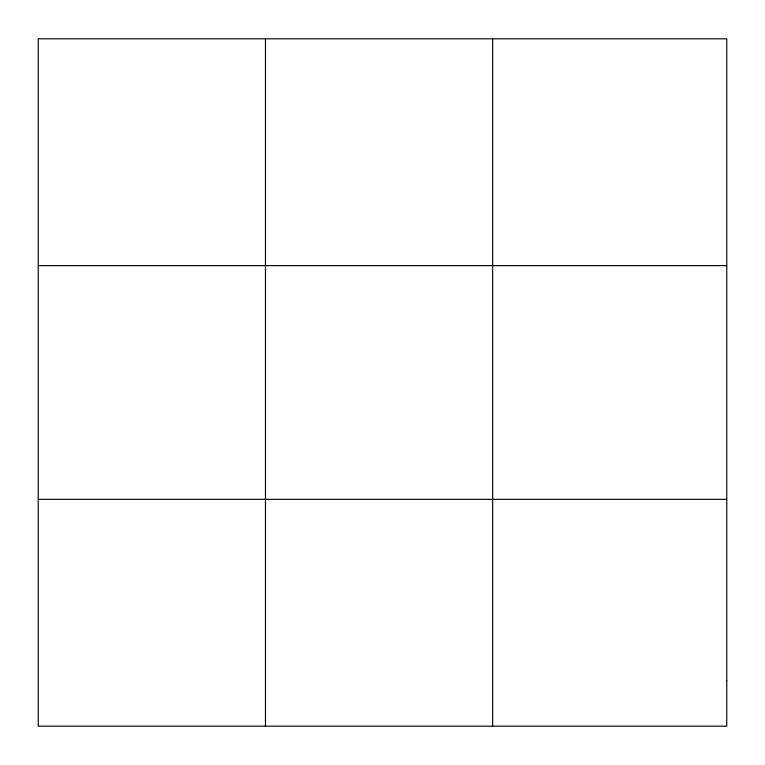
<?xml version="1.0" encoding="UTF-8"?>
<svg xmlns="http://www.w3.org/2000/svg" width="765" height="765" viewBox="0 0 765 765"><rect width="100%" height="100%" fill="white"/><g stroke="black" fill="none" stroke-linecap="round" stroke-linejoin="round"><path stroke-width="1.15" d="M265.455 726.195L265.455 38.805M492.66 726.195L492.66 38.805M38.25 265.646L726.75 265.646M38.25 499.354L726.75 499.354M726.75 680.831L726.75 726.195L38.25 726.195L38.25 38.805L726.75 38.805L726.75 680.831"/></g></svg>
